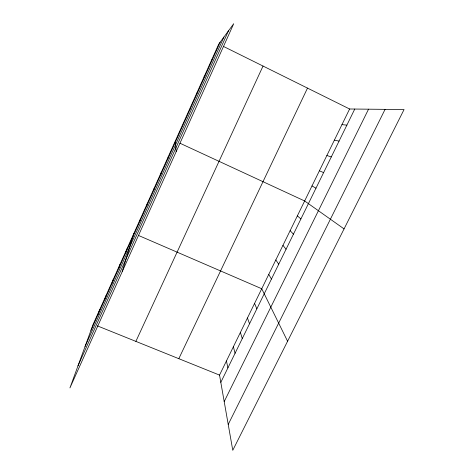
<?xml version="1.0" encoding="UTF-8"?>
<svg xmlns="http://www.w3.org/2000/svg" width="474" height="474" viewBox="0 0 474 474"><rect width="100%" height="100%" fill="white"/><g stroke="black" fill="none" stroke-linecap="round" stroke-linejoin="round"><path stroke-width="0.71" d="M168.122 158.227L168.246 156.77M160.935 174.26L161.261 172.352M153.807 190.163L154.334 187.811M146.733 205.935L147.461 203.145M139.717 221.577L140.636 218.36M122.197 271.703L133.875 233.457M125.651 252.95L126.955 248.886M118.601 268.675L120.1 264.19M111.609 284.27L113.292 279.37M104.677 299.734L106.543 294.431M97.798 315.074L99.842 309.368M90.972 330.289L220.161 42.174M85.053 346.5L223.918 37.055M77.985 365.863L228.468 30.857M135.872 341.387L263.029 66.052M178.817 358.688L307.502 88.111M219.533 375.094L349.605 108.996L404.061 109.541L232.77 450.3L219.533 375.094L97.294 325.839M220.813 382.358L354.765 109.05M224.196 401.596L368.541 109.186M228.219 424.449L385.089 109.352M211.363 60.583L212.536 59.173M204.027 76.942L204.981 76.036M196.757 93.171L197.486 92.75M341.961 124.632L346.885 125.136M189.541 109.263L190.05 109.322M334.383 140.138L339.064 141.092M326.859 155.525L331.308 156.918M319.399 170.794L323.612 172.613M138.491 235.454L261.743 288.743L287.582 341.25M179.966 143.231L304.646 200.97L344.059 228.901M223.284 46.334L349.605 108.996M311.993 185.938L315.98 188.184M297.358 215.877L300.901 218.958M290.124 230.678L293.447 234.162M282.948 245.36L286.053 249.247M275.827 259.936L278.718 264.208M268.758 274.393L271.442 279.056M182.383 125.225L182.68 125.758M254.568 303.413L256.843 308.847M247.452 317.977L249.52 323.783M240.395 332.422L242.261 338.602M233.386 346.755L235.057 353.302M226.436 360.975L227.905 367.889M175.285 141.062L176.192 151.639M93.2 324.192L69.939 387.91L233.723 23.7L218.757 44.088L93.2 324.192"/></g></svg>
